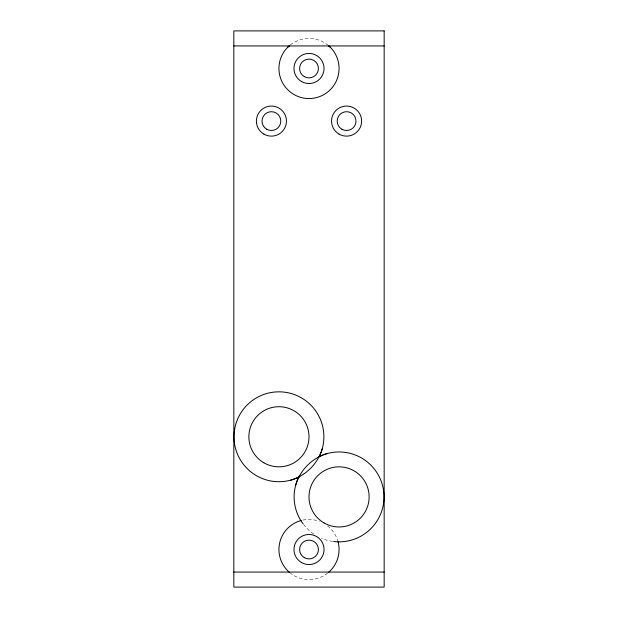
<?xml version="1.0" encoding="UTF-8"?>
<svg xmlns="http://www.w3.org/2000/svg" width="618" height="618" viewBox="0 0 618 618"><rect width="100%" height="100%" fill="white"/><g stroke="black" fill="none" stroke-linecap="round" stroke-linejoin="round"><path stroke-width="0.46" stroke-dasharray="3.09 2.32" d="M327.648 573.102A30.066 30.066 0 0 1 290.352 573.102M302.913 520.078A30.066 30.066 0 0 1 319.274 521.268M327.648 525.933A30.066 30.066 0 0 1 337.807 540.904M290.352 44.898A30.066 30.066 0 0 1 327.648 44.898M332.747 541.407A44.944 44.944 0 0 1 321.445 538.255M313.542 533.906A44.944 44.944 0 0 1 303.685 524.628"/><path stroke-width="0.93" d="M295.651 485.269C300 470.059 312.214 457.845 327.432 453.488M322.349 448.405C318 463.624 305.786 475.837 290.568 480.194M287.741 47.223L289.425 45.933M233.836 45.933L384.164 45.933M233.836 572.067L384.164 572.067M328.575 45.933L330.259 47.223M338.038 541.739A30.066 30.066 0 0 1 328.328 572.546M289.672 572.546A30.066 30.066 0 0 1 301.221 520.48M328.328 45.454A30.066 30.066 0 0 1 330.869 89.116A30.066 30.066 0 0 1 287.131 89.116A30.066 30.066 0 0 1 289.672 45.454M299.83 476.571A44.944 44.944 0 0 1 234.624 444.288A44.944 44.944 0 0 1 285.555 392.322A44.944 44.944 0 0 1 319.143 456.872M318.973 456.702A44.944 44.944 0 0 1 383.353 489.24A44.944 44.944 0 0 1 333.65 541.522M303.129 523.902A44.944 44.944 0 0 1 299.274 476.007M384.164 30.9L233.836 30.9L233.836 587.1L384.164 587.1L384.164 30.9M304.303 557.652A9.394 9.394 0 0 0 318.394 549.518A9.394 9.394 0 0 0 304.303 541.383A9.394 9.394 0 0 0 304.303 557.652M304.303 76.617A9.394 9.394 0 0 0 318.394 68.482A9.394 9.394 0 0 0 304.303 60.348A9.394 9.394 0 0 0 304.303 76.617M263.901 462.812A30.066 30.066 0 0 0 309 436.779A30.066 30.066 0 0 0 263.901 410.738A30.066 30.066 0 0 0 263.901 462.812M324.033 522.944A30.066 30.066 0 0 0 369.131 496.903A30.066 30.066 0 0 0 324.033 470.87A30.066 30.066 0 0 0 324.033 522.944M266.721 129.232A9.394 9.394 0 0 0 280.811 121.097A9.394 9.394 0 0 0 266.721 112.955A9.394 9.394 0 0 0 266.721 129.232M341.885 129.232A9.394 9.394 0 0 0 355.976 121.097A9.394 9.394 0 0 0 341.885 112.955A9.394 9.394 0 0 0 341.885 129.232M301.484 562.534A15.033 15.033 0 0 0 324.033 549.518A15.033 15.033 0 0 0 301.484 536.501A15.033 15.033 0 0 0 301.484 562.534M301.484 81.499A15.033 15.033 0 0 0 324.033 68.482A15.033 15.033 0 0 0 301.484 55.465A15.033 15.033 0 0 0 301.484 81.499M263.901 134.114A15.033 15.033 0 0 0 286.451 121.097A15.033 15.033 0 0 0 263.901 108.073A15.033 15.033 0 0 0 263.901 134.114M339.066 134.114A15.033 15.033 0 0 0 361.615 121.097A15.033 15.033 0 0 0 339.066 108.073A15.033 15.033 0 0 0 339.066 134.114"/></g></svg>
